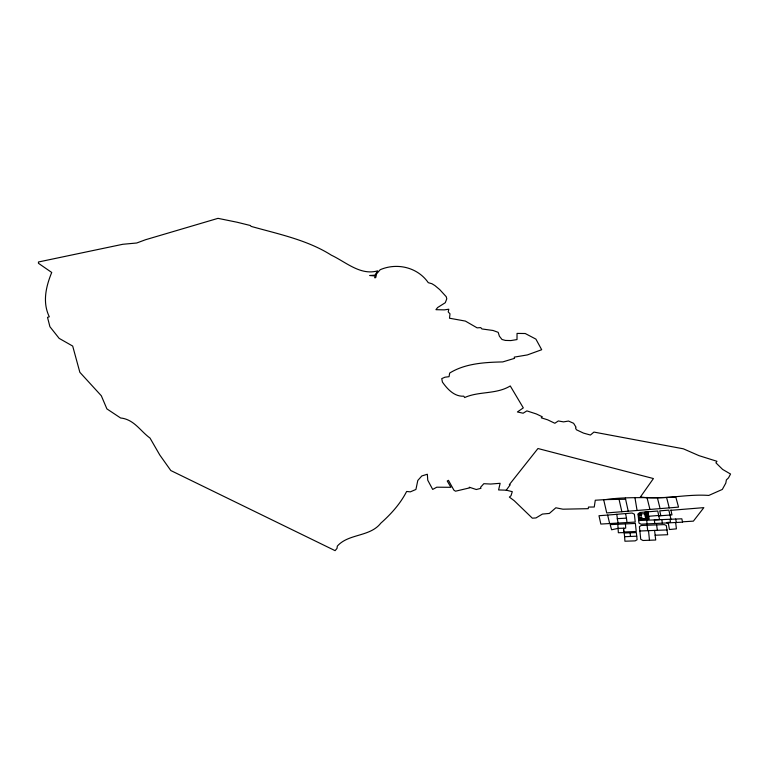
<?xml version="1.0" encoding="UTF-8"?>
<svg xmlns="http://www.w3.org/2000/svg" width="769" height="769" viewBox="0 0 769 769"><rect width="100%" height="100%" fill="white"/><g stroke="black" fill="none" stroke-linecap="round" stroke-linejoin="round"><path stroke-width="1.15" d="M640.298 497.159L653.419 478.549L537.954 448.519L509.318 484.662L510.193 484.816L506.252 490.18L498.6 489.94L500.129 483.297L490.68 484.047L483.826 483.701L480.587 487.267L480.933 488.325L476.28 489.517L469.282 487.21L469.59 487.882L455.517 491.199L453.902 490.17L448.452 480.327L447.241 481.019L450.922 487.306L436.782 487.2L432.687 489.42L427.756 480.221L427.343 474.242L421.816 475.953L417.798 480.471L415.923 489.459L410.348 491.852L406.638 491.458C400.389 503.714 391.046 514.086 380.818 523.16C369.956 537.108 348.559 533.417 337.331 546.096L336.995 548.432L335.092 550.652L170.814 470.541L159.789 455.008L150.013 438.061C140.66 431.294 134.931 420.72 122.732 418.288L120.618 418L106.901 408.897L101.316 395.766L79.851 372.302L72.69 346.069L59.146 338.37L49.918 326.719L47.515 317.366L49.303 316.78C42.199 302.15 46.053 286.337 51.725 272.466L38.45 263.296L38.46 261.989L122.8 244.282L136.709 243.004L145.504 239.745L218.002 218.348L237.112 222.241L250.425 225.528L251.05 226.365C278.243 234.036 307.321 239.89 331.372 255.193C345.81 261.998 360.536 275.811 377.675 270.851L374.907 275.177L369.783 275.494L375.137 275.975L374.734 277.792L375.724 277.647L376.647 273.793L380.203 269.708C397.112 262.45 417.634 267.295 428.266 282.665L431.928 283.732L434.87 285.549L439.714 289.586L446.241 296.719L446.779 298.814L445.289 302.707L437.619 307.542L435.946 309.686L444.376 309.869L448.808 309.225L448.202 311.916L449.99 313.829L449.509 318.222L465.389 321.086L477.116 327.854L480.721 327.613L481.923 328.949L493.025 330.478L498.168 332.333L499.408 336.207L501.994 339.475L505.387 340.427L510.876 340.571L516.999 339.581L517.047 333.41L525.227 333.515L535.897 339.11L541.693 349.722L527.332 354.932L514.24 357.124L514.548 358.344L502.743 361.92C485.037 362.305 465.245 363.372 449.673 373.061L449.048 376.675L444.991 377.204L441.762 378.608L442.406 382.049C447.404 389.133 454.325 396.756 463.813 396.189L464.63 397.554C478.952 391.065 496.265 394.535 510.27 385.961L523.304 407.878L517.393 411.963L523.122 413.213L526.871 410.886L536.358 413.962L542.27 416.769L541.28 417.827L547.615 419.807L554.843 423.267L558.323 420.951L563.523 421.883L568.541 421.056L573.607 423.306L576.029 427.228L575.51 427.891L576.414 429.765L583.517 433.11L590.438 435.033L593.937 432.082L683.362 448.817L699.002 455.652L716.958 461.294L715.929 462.832L722.629 469.426L730.55 474.031L728.512 477.866L726.388 479.904L725.811 483.095L722.312 489.44L708.787 495.438C685.948 493.765 663.368 500.206 640.433 496.985M607.625 515.076L632.022 513.038L634.387 514.182L635.232 522.064L600.839 524.064L598.984 515.72L607.625 515.076L609.615 523.372M617.795 523.987L618.353 532.725L623.851 532.619L623.534 528.207L623.813 531.985L636.232 531.494L635.377 523.439L610.163 524.631L611.615 529.783L618.074 528.361L625.716 528.149L625.437 523.747M603.665 499.648L606.731 512.942L678.527 507.127L675.788 496.995C652.496 498.6 628.888 496.226 605.559 499.6L595.283 500.235L594.254 507.011L588.477 507.069L588.227 508.674L562.937 509.193L555.852 507.78L549.354 513.432L542.433 514.067L535.993 517.931L532.34 518.181L514.23 500.715L509.376 497.091L511.001 495.736L512.279 491.66L506.252 490.18M670.981 510.308L703.846 507.636L693.378 521.142L682.497 521.815M648.671 516.287L658.687 515.461M658.783 515.874L671.971 514.903L670.904 509.953M638.712 520.536L638.981 523.122L641.077 524.189L682.555 522.17L681.834 518.806L638.712 520.536L638.03 513.846L639.904 512.481L657.755 511.02L659.571 519.642L654.332 519.863L654.813 523.622M626.985 522.391L626.447 518.162L617.238 518.652L618.103 522.747M655.14 535.214L667.675 534.724L666.31 525.573L664.368 524.612L647.065 525.256L641.183 525.496L639.404 526.659L640.731 539.29L642.98 540.492L655.707 540.021L654.582 530.427M624.63 536.695L624.909 541.213L635.156 540.876L637.107 539.732L636.348 532.609L624.168 533.004L624.63 536.695L636.732 536.195M644.941 513.115L647.998 512.99M645.037 514L648.094 513.875M639.077 514.961L640.837 514.894L640.712 513.875M645.143 514.874L648.2 514.759M645.249 515.759L648.305 515.643M645.354 516.643L648.411 516.518M639.414 517.787L641.163 517.72L641.288 518.739M638.597 519.44L649.19 519.027L647.844 511.827M639.856 530.995L667.156 529.937M605.559 499.6L625.61 499.244M666.694 497.87L669.251 507.896M657.351 497.62L660.1 508.645M646.94 497.341L649.959 509.482M670.962 519.219L668.838 510.126L659.744 510.866L660.831 515.73M619.064 499.408L621.871 511.798M625.36 498.129L628.244 511.279M675.672 519.037L676.364 522.564M625.601 513.577L626.447 518.162M668.271 523.064L669.434 529.533L676.422 528.851L675.653 522.603M634.915 497.466L637.088 510.549M656.591 524.91L657.389 530.322M616.767 514.317L617.392 518.642M670.039 519.248L670.453 522.161L666.954 522.497L666.992 523.122M661.849 519.556L662.34 523.314M647.065 525.256L647.738 530.687M645.326 513.702L645.893 518.556M640.933 515.038L641.24 517.691M648.507 530.658L649.478 540.251M646.7 520.19L647.085 523.939M630.128 532.811L630.455 536.454M647.892 512.116L644.835 512.231L645.451 517.527L648.507 517.402L647.892 512.116M647.363 513.615L638.962 513.942L639.529 518.806L647.931 518.479L647.363 513.615M641.375 514.134L638.318 514.259L638.424 515.143L641.481 515.019L641.375 514.134M641.788 517.672L638.731 517.787L638.837 518.671L641.894 518.546L641.788 517.672"/></g></svg>
